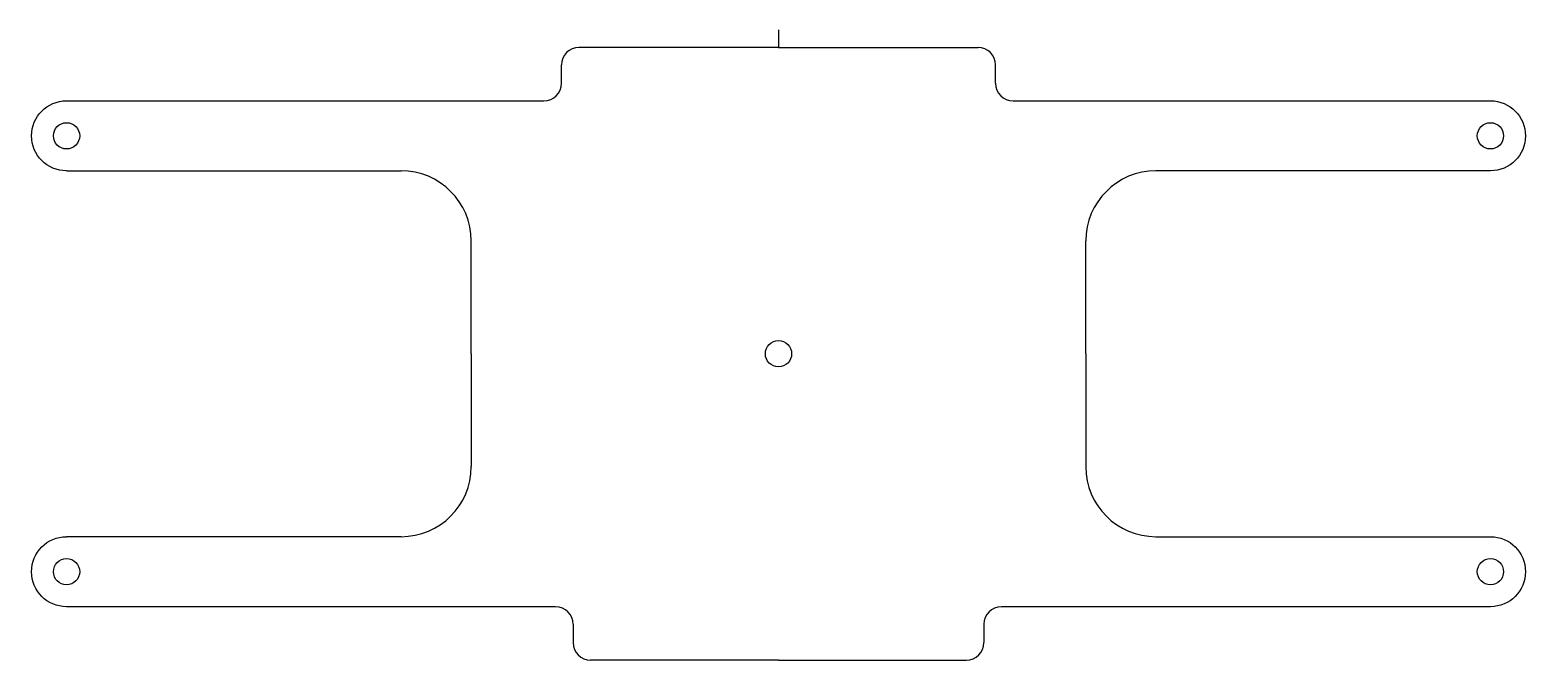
# Model space of a CAD drawing. Header units: millimetres. Extents: x -85 to 85, y -35 to 37.
import ezdxf

# ---------------------------------------------------------------- set-up
doc = ezdxf.new("R2010")
doc.units = ezdxf.units.MM
doc.layers.get('0').update_dxf_attribs({"linetype": 'CONTINUOUS'})

msp = doc.modelspace()

# ---------------------------------------------------------------- linework, layer by layer
for p, q in [((0, 37), (0, 35)), ((0, 35), (-22.78, 35)), ((0, 35), (22.78, 35)), ((-24.78, 30.9), (-24.78, 33)), ((24.78, 30.9), (24.78, 33)), ((-81.27, 28.9), (-26.78, 28.9)), ((26.78, 28.9), (81.27, 28.9)), ((-81.27, 20.9), (-43.08, 20.9)), ((81.27, 20.9), (43.08, 20.9)), ((-35.08, 0), (-35.08, 12.9)), ((35.08, 0), (35.08, 12.9)), ((-35.08, 0), (-35.08, -12.9)), ((35.08, 0), (35.08, -12.9)), ((-43.08, -20.9), (-81.27, -20.9)), ((43.08, -20.9), (81.27, -20.9)), ((-25.45, -28.9), (-81.27, -28.9)), ((81.27, -28.9), (25.45, -28.9)), ((-23.45, -30.9), (-23.45, -33)), ((23.45, -30.9), (23.45, -33)), ((0, -35), (-21.45, -35)), ((0, -35), (21.45, -35))]:
    msp.add_line(p, q)
for centre in [(-81.27, 24.9), (81.27, 24.9), (0, 0), (-81.27, -24.9), (81.27, -24.9)]:
    msp.add_circle(centre, 1.5)
for centre, radius, start, end in [((-22.78, 33), 2, 90, 180), ((22.78, 33), 2, 0, 90), ((-26.78, 30.9), 2, 270, 360), ((26.78, 30.9), 2, 180, 270), ((-43.08, 12.9), 8, 0, 90), ((43.08, 12.9), 8, 90, 180), ((-43.08, -12.9), 8, 270, 360), ((43.08, -12.9), 8, 180, 270), ((-25.45, -30.9), 2, 0, 90), ((25.45, -30.9), 2, 90, 180), ((-21.45, -33), 2, 180, 270), ((21.45, -33), 2, -90, 0)]:
    msp.add_arc(centre, radius, start, end)
at = {"extrusion": (0, 0, -1)}
for centre, start, end in [((81.27, 24.9), -90, 90), ((-81.27, 24.9), 90, 270), ((81.27, -24.9), -90, 90), ((-81.27, -24.9), 90, 270)]:
    msp.add_arc(centre, 4, start, end, dxfattribs=at)

doc.saveas('drawing.dxf')
